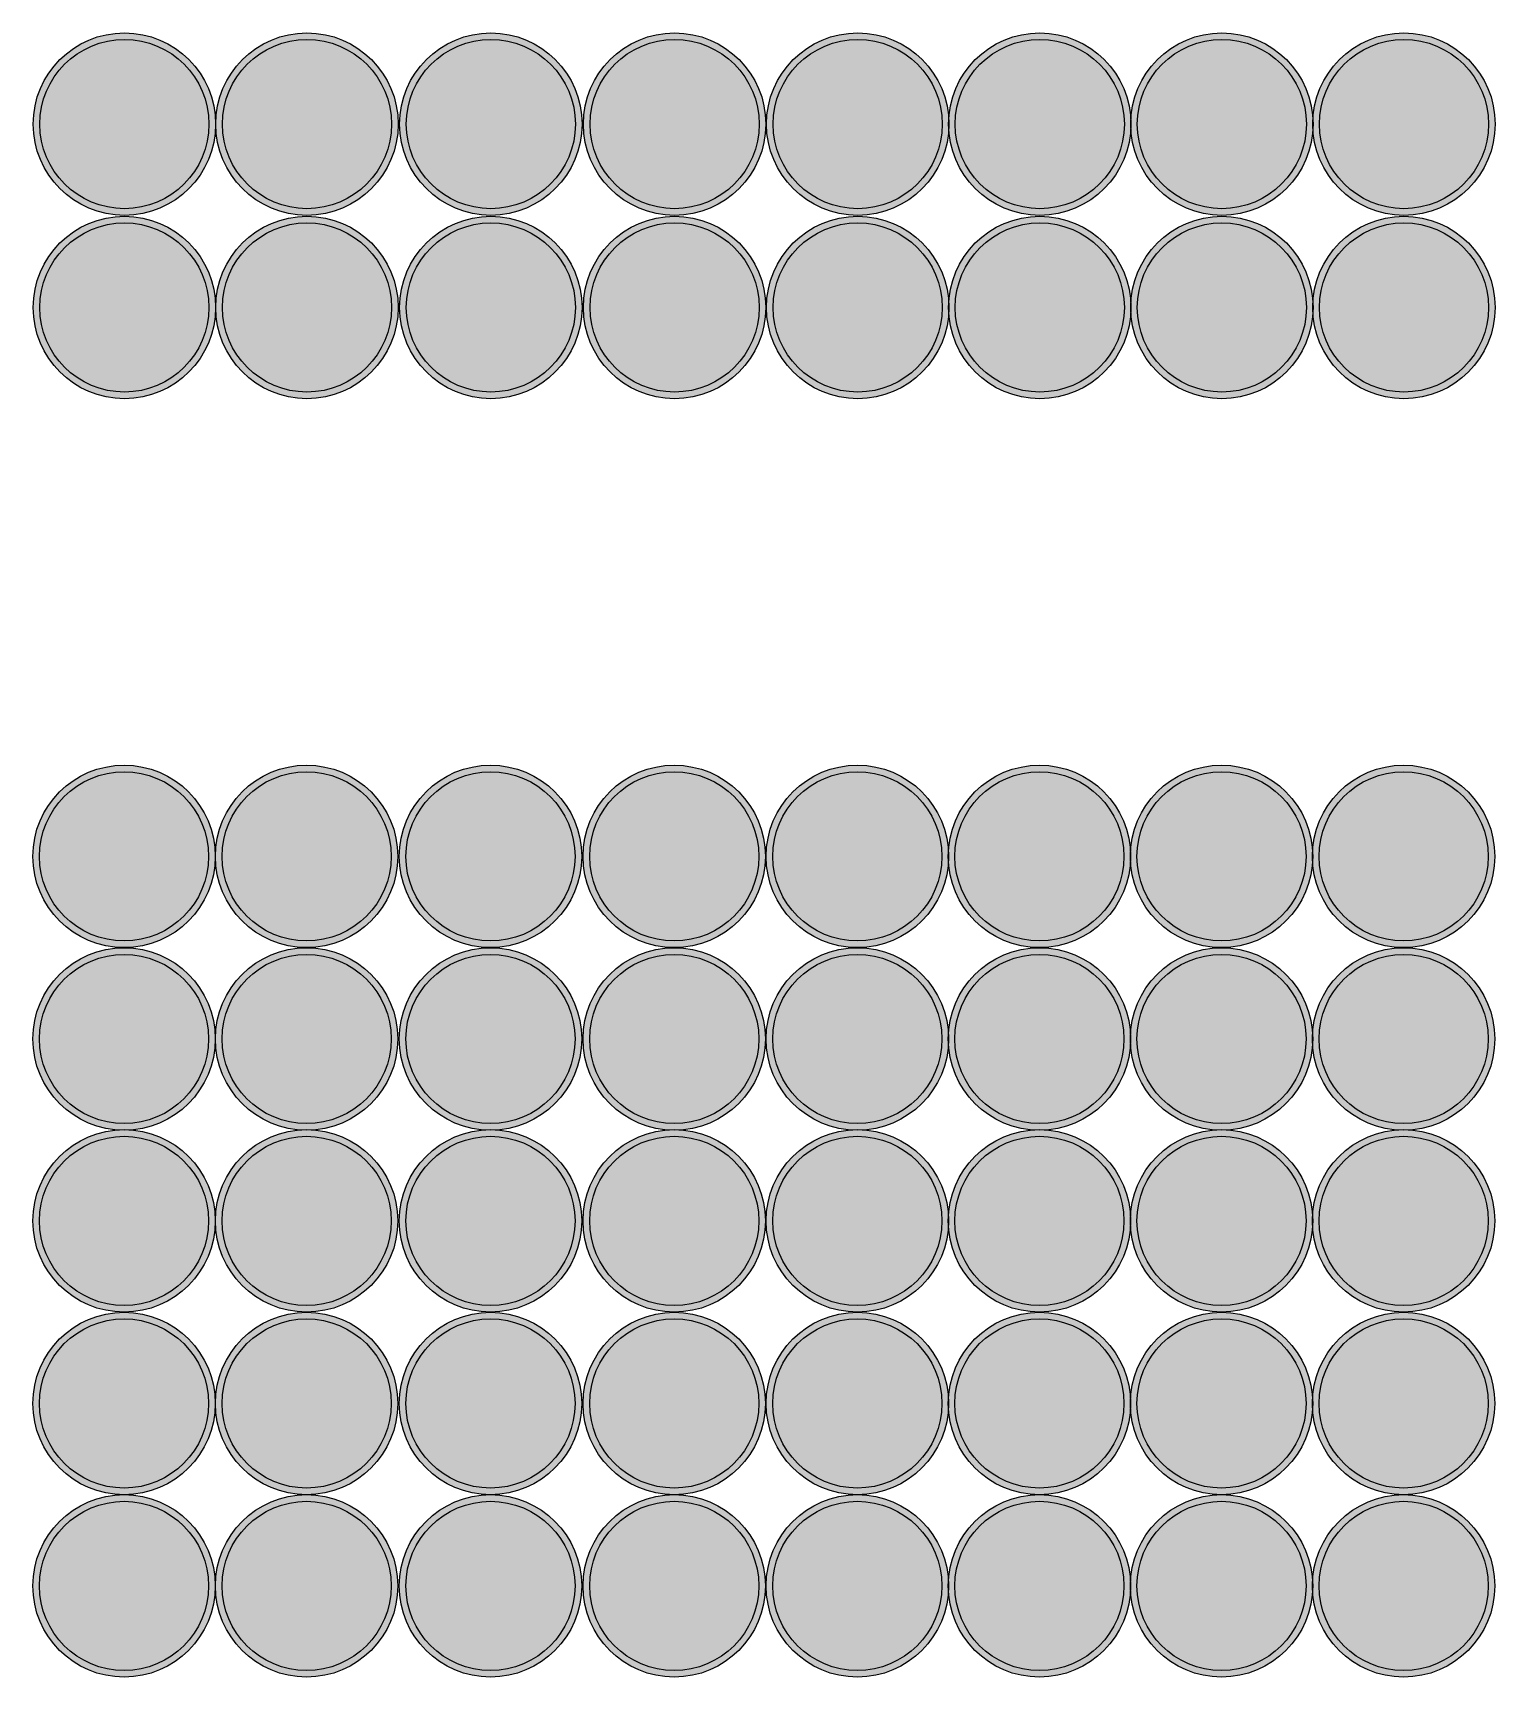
# Model space of a CAD drawing. Header units: inches. Extents: x 2620 to 4317, y 1826 to 2873.
# Drawn here: x 3358.92 to 3386.5, y 2409.18 to 2440.18 of the extents above; entities that cross this region are included whole.
import ezdxf

# ---------------------------------------------------------------- set-up
doc = ezdxf.new("R2010")
doc.units = ezdxf.units.IN
doc.header["$MEASUREMENT"] = 0

msp = doc.modelspace()

# ---------------------------------------------------------------- hatches: boundary and pattern name
h = msp.add_hatch(color=256)
h.dxf.hatch_style = 1
h.set_gradient(color1=(41, 49, 137), color2=(19, 103, 52), tint=1, name='INVCURVED')
h.paths.add_polyline_path([(3358.92527, 2438.46069, 1), (3362.36527, 2438.46069, 1)])
h.paths.add_polyline_path([(3362.24027, 2438.46069, -1), (3359.05027, 2438.46069, -1)], flags=16)
h = msp.add_hatch(color=256)
h.dxf.hatch_style = 1
h.set_gradient(color1=(242, 103, 34), color2=(248, 153, 30), tint=1)
h.paths.add_polyline_path([(3362.24027, 2438.46069, 1), (3359.05027, 2438.46069, 1)])
h = msp.add_hatch(color=256)
h.dxf.hatch_style = 1
h.set_gradient(color1=(41, 49, 137), color2=(19, 103, 52), tint=1, name='INVCURVED')
h.paths.add_polyline_path([(3362.369, 2438.46069, 1), (3365.809, 2438.46069, 1)])
h.paths.add_polyline_path([(3365.684, 2438.46069, -1), (3362.494, 2438.46069, -1)], flags=16)
h = msp.add_hatch(color=256)
h.dxf.hatch_style = 1
h.set_gradient(color1=(242, 103, 34), color2=(248, 153, 30), tint=1)
h.paths.add_polyline_path([(3365.684, 2438.46069, 1), (3362.494, 2438.46069, 1)])
h = msp.add_hatch(color=256)
h.dxf.hatch_style = 1
h.set_gradient(color1=(41, 49, 137), color2=(19, 103, 52), tint=1, name='INVCURVED')
h.paths.add_polyline_path([(3365.83755, 2438.46069, 1), (3369.27755, 2438.46069, 1)])
h.paths.add_polyline_path([(3369.15255, 2438.46069, -1), (3365.96255, 2438.46069, -1)], flags=16)
h = msp.add_hatch(color=256)
h.dxf.hatch_style = 1
h.set_gradient(color1=(242, 103, 34), color2=(248, 153, 30), tint=1)
h.paths.add_polyline_path([(3369.15255, 2438.46069, 1), (3365.96255, 2438.46069, 1)])
h = msp.add_hatch(color=256)
h.dxf.hatch_style = 1
h.set_gradient(color1=(41, 49, 137), color2=(19, 103, 52), tint=1, name='INVCURVED')
h.paths.add_polyline_path([(3369.30374, 2438.46069, 1), (3372.74374, 2438.46069, 1)])
h.paths.add_polyline_path([(3372.61874, 2438.46069, -1), (3369.42874, 2438.46069, -1)], flags=16)
h = msp.add_hatch(color=256)
h.dxf.hatch_style = 1
h.set_gradient(color1=(242, 103, 34), color2=(248, 153, 30), tint=1)
h.paths.add_polyline_path([(3372.61874, 2438.46069, 1), (3369.42874, 2438.46069, 1)])
h = msp.add_hatch(color=256)
h.dxf.hatch_style = 1
h.set_gradient(color1=(41, 49, 137), color2=(19, 103, 52), tint=1, name='INVCURVED')
h.paths.add_polyline_path([(3372.75767, 2438.46069, 1), (3376.19767, 2438.46069, 1)])
h.paths.add_polyline_path([(3376.07267, 2438.46069, -1), (3372.88267, 2438.46069, -1)], flags=16)
h = msp.add_hatch(color=256)
h.dxf.hatch_style = 1
h.set_gradient(color1=(242, 103, 34), color2=(248, 153, 30), tint=1)
h.paths.add_polyline_path([(3376.07267, 2438.46069, 1), (3372.88267, 2438.46069, 1)])
h = msp.add_hatch(color=256)
h.dxf.hatch_style = 1
h.set_gradient(color1=(41, 49, 137), color2=(19, 103, 52), tint=1, name='INVCURVED')
h.paths.add_polyline_path([(3376.19244, 2438.46069, 1), (3379.63244, 2438.46069, 1)])
h.paths.add_polyline_path([(3379.50744, 2438.46069, -1), (3376.31744, 2438.46069, -1)], flags=16)
h = msp.add_hatch(color=256)
h.dxf.hatch_style = 1
h.set_gradient(color1=(242, 103, 34), color2=(248, 153, 30), tint=1)
h.paths.add_polyline_path([(3379.50744, 2438.46069, 1), (3376.31744, 2438.46069, 1)])
h = msp.add_hatch(color=256)
h.dxf.hatch_style = 1
h.set_gradient(color1=(41, 49, 137), color2=(19, 103, 52), tint=1, name='INVCURVED')
h.paths.add_polyline_path([(3379.62721, 2438.46069, 1), (3383.06721, 2438.46069, 1)])
h.paths.add_polyline_path([(3382.94221, 2438.46069, -1), (3379.75221, 2438.46069, -1)], flags=16)
h = msp.add_hatch(color=256)
h.dxf.hatch_style = 1
h.set_gradient(color1=(242, 103, 34), color2=(248, 153, 30), tint=1)
h.paths.add_polyline_path([(3382.94221, 2438.46069, 1), (3379.75221, 2438.46069, 1)])
h = msp.add_hatch(color=256)
h.dxf.hatch_style = 1
h.set_gradient(color1=(41, 49, 137), color2=(19, 103, 52), tint=1, name='INVCURVED')
h.paths.add_polyline_path([(3383.06179, 2438.46069, 1), (3386.50179, 2438.46069, 1)])
h.paths.add_polyline_path([(3386.37679, 2438.46069, -1), (3383.18679, 2438.46069, -1)], flags=16)
h = msp.add_hatch(color=256)
h.dxf.hatch_style = 1
h.set_gradient(color1=(242, 103, 34), color2=(248, 153, 30), tint=1)
h.paths.add_polyline_path([(3386.37679, 2438.46069, 1), (3383.18679, 2438.46069, 1)])
h = msp.add_hatch(color=256)
h.dxf.hatch_style = 1
h.set_gradient(color1=(41, 49, 137), color2=(19, 103, 52), tint=1, name='INVCURVED')
h.paths.add_polyline_path([(3358.92527, 2435.00333, 1), (3362.36527, 2435.00333, 1)])
h.paths.add_polyline_path([(3362.24027, 2435.00333, -1), (3359.05027, 2435.00333, -1)], flags=16)
h = msp.add_hatch(color=256)
h.dxf.hatch_style = 1
h.set_gradient(color1=(242, 103, 34), color2=(248, 153, 30), tint=1)
h.paths.add_polyline_path([(3362.24027, 2435.00333, 1), (3359.05027, 2435.00333, 1)])
h = msp.add_hatch(color=256)
h.dxf.hatch_style = 1
h.set_gradient(color1=(41, 49, 137), color2=(19, 103, 52), tint=1, name='INVCURVED')
h.paths.add_polyline_path([(3362.369, 2435.00333, 1), (3365.809, 2435.00333, 1)])
h.paths.add_polyline_path([(3365.684, 2435.00333, -1), (3362.494, 2435.00333, -1)], flags=16)
h = msp.add_hatch(color=256)
h.dxf.hatch_style = 1
h.set_gradient(color1=(242, 103, 34), color2=(248, 153, 30), tint=1)
h.paths.add_polyline_path([(3365.684, 2435.00333, 1), (3362.494, 2435.00333, 1)])
h = msp.add_hatch(color=256)
h.dxf.hatch_style = 1
h.set_gradient(color1=(41, 49, 137), color2=(19, 103, 52), tint=1, name='INVCURVED')
h.paths.add_polyline_path([(3365.83755, 2435.00333, 1), (3369.27755, 2435.00333, 1)])
h.paths.add_polyline_path([(3369.15255, 2435.00333, -1), (3365.96255, 2435.00333, -1)], flags=16)
h = msp.add_hatch(color=256)
h.dxf.hatch_style = 1
h.set_gradient(color1=(242, 103, 34), color2=(248, 153, 30), tint=1)
h.paths.add_polyline_path([(3369.15255, 2435.00333, 1), (3365.96255, 2435.00333, 1)])
h = msp.add_hatch(color=256)
h.dxf.hatch_style = 1
h.set_gradient(color1=(41, 49, 137), color2=(19, 103, 52), tint=1, name='INVCURVED')
h.paths.add_polyline_path([(3369.30374, 2435.00333, 1), (3372.74374, 2435.00333, 1)])
h.paths.add_polyline_path([(3372.61874, 2435.00333, -1), (3369.42874, 2435.00333, -1)], flags=16)
h = msp.add_hatch(color=256)
h.dxf.hatch_style = 1
h.set_gradient(color1=(242, 103, 34), color2=(248, 153, 30), tint=1)
h.paths.add_polyline_path([(3372.61874, 2435.00333, 1), (3369.42874, 2435.00333, 1)])
h = msp.add_hatch(color=256)
h.dxf.hatch_style = 1
h.set_gradient(color1=(41, 49, 137), color2=(19, 103, 52), tint=1, name='INVCURVED')
h.paths.add_polyline_path([(3372.75767, 2435.00333, 1), (3376.19767, 2435.00333, 1)])
h.paths.add_polyline_path([(3376.07267, 2435.00333, -1), (3372.88267, 2435.00333, -1)], flags=16)
h = msp.add_hatch(color=256)
h.dxf.hatch_style = 1
h.set_gradient(color1=(242, 103, 34), color2=(248, 153, 30), tint=1)
h.paths.add_polyline_path([(3376.07267, 2435.00333, 1), (3372.88267, 2435.00333, 1)])
h = msp.add_hatch(color=256)
h.dxf.hatch_style = 1
h.set_gradient(color1=(41, 49, 137), color2=(19, 103, 52), tint=1, name='INVCURVED')
h.paths.add_polyline_path([(3376.19244, 2435.00333, 1), (3379.63244, 2435.00333, 1)])
h.paths.add_polyline_path([(3379.50744, 2435.00333, -1), (3376.31744, 2435.00333, -1)], flags=16)
h = msp.add_hatch(color=256)
h.dxf.hatch_style = 1
h.set_gradient(color1=(242, 103, 34), color2=(248, 153, 30), tint=1)
h.paths.add_polyline_path([(3379.50744, 2435.00333, 1), (3376.31744, 2435.00333, 1)])
h = msp.add_hatch(color=256)
h.dxf.hatch_style = 1
h.set_gradient(color1=(41, 49, 137), color2=(19, 103, 52), tint=1, name='INVCURVED')
h.paths.add_polyline_path([(3379.62721, 2435.00333, 1), (3383.06721, 2435.00333, 1)])
h.paths.add_polyline_path([(3382.94221, 2435.00333, -1), (3379.75221, 2435.00333, -1)], flags=16)
h = msp.add_hatch(color=256)
h.dxf.hatch_style = 1
h.set_gradient(color1=(242, 103, 34), color2=(248, 153, 30), tint=1)
h.paths.add_polyline_path([(3382.94221, 2435.00333, 1), (3379.75221, 2435.00333, 1)])
h = msp.add_hatch(color=256)
h.dxf.hatch_style = 1
h.set_gradient(color1=(41, 49, 137), color2=(19, 103, 52), tint=1, name='INVCURVED')
h.paths.add_polyline_path([(3383.06179, 2435.00333, 1), (3386.50179, 2435.00333, 1)])
h.paths.add_polyline_path([(3386.37679, 2435.00333, -1), (3383.18679, 2435.00333, -1)], flags=16)
h = msp.add_hatch(color=256)
h.dxf.hatch_style = 1
h.set_gradient(color1=(242, 103, 34), color2=(248, 153, 30), tint=1)
h.paths.add_polyline_path([(3386.37679, 2435.00333, 1), (3383.18679, 2435.00333, 1)])
h = msp.add_hatch(color=256)
h.dxf.hatch_style = 1
h.set_gradient(color1=(41, 49, 137), color2=(19, 103, 52), tint=1, name='INVCURVED')
h.paths.add_polyline_path([(3358.91862, 2424.65462, 1), (3362.35862, 2424.65462, 1)])
h.paths.add_polyline_path([(3362.23362, 2424.65462, -1), (3359.04362, 2424.65462, -1)], flags=16)
h = msp.add_hatch(color=256)
h.dxf.hatch_style = 1
h.set_gradient(color1=(41, 49, 137), color2=(19, 103, 52), tint=1, name='INVCURVED')
h.paths.add_polyline_path([(3362.36235, 2424.65462, 1), (3365.80235, 2424.65462, 1)])
h.paths.add_polyline_path([(3365.67735, 2424.65462, -1), (3362.48735, 2424.65462, -1)], flags=16)
h = msp.add_hatch(color=256)
h.dxf.hatch_style = 1
h.set_gradient(color1=(41, 49, 137), color2=(19, 103, 52), tint=1, name='INVCURVED')
h.paths.add_polyline_path([(3365.8309, 2424.65462, 1), (3369.2709, 2424.65462, 1)])
h.paths.add_polyline_path([(3369.1459, 2424.65462, -1), (3365.9559, 2424.65462, -1)], flags=16)
h = msp.add_hatch(color=256)
h.dxf.hatch_style = 1
h.set_gradient(color1=(41, 49, 137), color2=(19, 103, 52), tint=1, name='INVCURVED')
h.paths.add_polyline_path([(3369.29709, 2424.65462, 1), (3372.73709, 2424.65462, 1)])
h.paths.add_polyline_path([(3372.61209, 2424.65462, -1), (3369.42209, 2424.65462, -1)], flags=16)
h = msp.add_hatch(color=256)
h.dxf.hatch_style = 1
h.set_gradient(color1=(41, 49, 137), color2=(19, 103, 52), tint=1, name='INVCURVED')
h.paths.add_polyline_path([(3372.75103, 2424.65462, 1), (3376.19103, 2424.65462, 1)])
h.paths.add_polyline_path([(3376.06603, 2424.65462, -1), (3372.87603, 2424.65462, -1)], flags=16)
h = msp.add_hatch(color=256)
h.dxf.hatch_style = 1
h.set_gradient(color1=(41, 49, 137), color2=(19, 103, 52), tint=1, name='INVCURVED')
h.paths.add_polyline_path([(3376.1858, 2424.65462, 1), (3379.6258, 2424.65462, 1)])
h.paths.add_polyline_path([(3379.5008, 2424.65462, -1), (3376.3108, 2424.65462, -1)], flags=16)
h = msp.add_hatch(color=256)
h.dxf.hatch_style = 1
h.set_gradient(color1=(41, 49, 137), color2=(19, 103, 52), tint=1, name='INVCURVED')
h.paths.add_polyline_path([(3379.62057, 2424.65462, 1), (3383.06057, 2424.65462, 1)])
h.paths.add_polyline_path([(3382.93557, 2424.65462, -1), (3379.74557, 2424.65462, -1)], flags=16)
h = msp.add_hatch(color=256)
h.dxf.hatch_style = 1
h.set_gradient(color1=(41, 49, 137), color2=(19, 103, 52), tint=1, name='INVCURVED')
h.paths.add_polyline_path([(3383.05515, 2424.65462, 1), (3386.49515, 2424.65462, 1)])
h.paths.add_polyline_path([(3386.37015, 2424.65462, -1), (3383.18015, 2424.65462, -1)], flags=16)
h = msp.add_hatch(color=256)
h.dxf.hatch_style = 1
h.set_gradient(color1=(242, 103, 34), color2=(248, 153, 30), tint=1)
h.paths.add_polyline_path([(3362.23362, 2424.65462, 1), (3359.04362, 2424.65462, 1)])
h = msp.add_hatch(color=256)
h.dxf.hatch_style = 1
h.set_gradient(color1=(242, 103, 34), color2=(248, 153, 30), tint=1)
h.paths.add_polyline_path([(3365.67735, 2424.65462, 1), (3362.48735, 2424.65462, 1)])
h = msp.add_hatch(color=256)
h.dxf.hatch_style = 1
h.set_gradient(color1=(242, 103, 34), color2=(248, 153, 30), tint=1)
h.paths.add_polyline_path([(3369.1459, 2424.65462, 1), (3365.9559, 2424.65462, 1)])
h = msp.add_hatch(color=256)
h.dxf.hatch_style = 1
h.set_gradient(color1=(242, 103, 34), color2=(248, 153, 30), tint=1)
h.paths.add_polyline_path([(3372.61209, 2424.65462, 1), (3369.42209, 2424.65462, 1)])
h = msp.add_hatch(color=256)
h.dxf.hatch_style = 1
h.set_gradient(color1=(242, 103, 34), color2=(248, 153, 30), tint=1)
h.paths.add_polyline_path([(3376.06603, 2424.65462, 1), (3372.87603, 2424.65462, 1)])
h = msp.add_hatch(color=256)
h.dxf.hatch_style = 1
h.set_gradient(color1=(242, 103, 34), color2=(248, 153, 30), tint=1)
h.paths.add_polyline_path([(3379.5008, 2424.65462, 1), (3376.3108, 2424.65462, 1)])
h = msp.add_hatch(color=256)
h.dxf.hatch_style = 1
h.set_gradient(color1=(242, 103, 34), color2=(248, 153, 30), tint=1)
h.paths.add_polyline_path([(3382.93557, 2424.65462, 1), (3379.74557, 2424.65462, 1)])
h = msp.add_hatch(color=256)
h.dxf.hatch_style = 1
h.set_gradient(color1=(242, 103, 34), color2=(248, 153, 30), tint=1)
h.paths.add_polyline_path([(3386.37015, 2424.65462, 1), (3383.18015, 2424.65462, 1)])
h = msp.add_hatch(color=256)
h.dxf.hatch_style = 1
h.set_gradient(color1=(41, 49, 137), color2=(19, 103, 52), tint=1, name='INVCURVED')
h.paths.add_polyline_path([(3358.91862, 2421.21207, 1), (3362.35862, 2421.21207, 1)])
h.paths.add_polyline_path([(3362.23362, 2421.21207, -1), (3359.04362, 2421.21207, -1)], flags=16)
h = msp.add_hatch(color=256)
h.dxf.hatch_style = 1
h.set_gradient(color1=(242, 103, 34), color2=(248, 153, 30), tint=1)
h.paths.add_polyline_path([(3362.23362, 2421.21207, 1), (3359.04362, 2421.21207, 1)])
h = msp.add_hatch(color=256)
h.dxf.hatch_style = 1
h.set_gradient(color1=(41, 49, 137), color2=(19, 103, 52), tint=1, name='INVCURVED')
h.paths.add_polyline_path([(3362.36235, 2421.21207, 1), (3365.80235, 2421.21207, 1)])
h.paths.add_polyline_path([(3365.67735, 2421.21207, -1), (3362.48735, 2421.21207, -1)], flags=16)
h = msp.add_hatch(color=256)
h.dxf.hatch_style = 1
h.set_gradient(color1=(242, 103, 34), color2=(248, 153, 30), tint=1)
h.paths.add_polyline_path([(3365.67735, 2421.21207, 1), (3362.48735, 2421.21207, 1)])
h = msp.add_hatch(color=256)
h.dxf.hatch_style = 1
h.set_gradient(color1=(41, 49, 137), color2=(19, 103, 52), tint=1, name='INVCURVED')
h.paths.add_polyline_path([(3365.8309, 2421.21207, 1), (3369.2709, 2421.21207, 1)])
h.paths.add_polyline_path([(3369.1459, 2421.21207, -1), (3365.9559, 2421.21207, -1)], flags=16)
h = msp.add_hatch(color=256)
h.dxf.hatch_style = 1
h.set_gradient(color1=(242, 103, 34), color2=(248, 153, 30), tint=1)
h.paths.add_polyline_path([(3369.1459, 2421.21207, 1), (3365.9559, 2421.21207, 1)])
h = msp.add_hatch(color=256)
h.dxf.hatch_style = 1
h.set_gradient(color1=(41, 49, 137), color2=(19, 103, 52), tint=1, name='INVCURVED')
h.paths.add_polyline_path([(3369.29709, 2421.21207, 1), (3372.73709, 2421.21207, 1)])
h.paths.add_polyline_path([(3372.61209, 2421.21207, -1), (3369.42209, 2421.21207, -1)], flags=16)
h = msp.add_hatch(color=256)
h.dxf.hatch_style = 1
h.set_gradient(color1=(242, 103, 34), color2=(248, 153, 30), tint=1)
h.paths.add_polyline_path([(3372.61209, 2421.21207, 1), (3369.42209, 2421.21207, 1)])
h = msp.add_hatch(color=256)
h.dxf.hatch_style = 1
h.set_gradient(color1=(41, 49, 137), color2=(19, 103, 52), tint=1, name='INVCURVED')
h.paths.add_polyline_path([(3372.75103, 2421.21207, 1), (3376.19103, 2421.21207, 1)])
h.paths.add_polyline_path([(3376.06603, 2421.21207, -1), (3372.87603, 2421.21207, -1)], flags=16)
h = msp.add_hatch(color=256)
h.dxf.hatch_style = 1
h.set_gradient(color1=(242, 103, 34), color2=(248, 153, 30), tint=1)
h.paths.add_polyline_path([(3376.06603, 2421.21207, 1), (3372.87603, 2421.21207, 1)])
h = msp.add_hatch(color=256)
h.dxf.hatch_style = 1
h.set_gradient(color1=(41, 49, 137), color2=(19, 103, 52), tint=1, name='INVCURVED')
h.paths.add_polyline_path([(3376.1858, 2421.21207, 1), (3379.6258, 2421.21207, 1)])
h.paths.add_polyline_path([(3379.5008, 2421.21207, -1), (3376.3108, 2421.21207, -1)], flags=16)
h = msp.add_hatch(color=256)
h.dxf.hatch_style = 1
h.set_gradient(color1=(242, 103, 34), color2=(248, 153, 30), tint=1)
h.paths.add_polyline_path([(3379.5008, 2421.21207, 1), (3376.3108, 2421.21207, 1)])
h = msp.add_hatch(color=256)
h.dxf.hatch_style = 1
h.set_gradient(color1=(41, 49, 137), color2=(19, 103, 52), tint=1, name='INVCURVED')
h.paths.add_polyline_path([(3379.62057, 2421.21207, 1), (3383.06057, 2421.21207, 1)])
h.paths.add_polyline_path([(3382.93557, 2421.21207, -1), (3379.74557, 2421.21207, -1)], flags=16)
h = msp.add_hatch(color=256)
h.dxf.hatch_style = 1
h.set_gradient(color1=(242, 103, 34), color2=(248, 153, 30), tint=1)
h.paths.add_polyline_path([(3382.93557, 2421.21207, 1), (3379.74557, 2421.21207, 1)])
h = msp.add_hatch(color=256)
h.dxf.hatch_style = 1
h.set_gradient(color1=(41, 49, 137), color2=(19, 103, 52), tint=1, name='INVCURVED')
h.paths.add_polyline_path([(3383.05515, 2421.21207, 1), (3386.49515, 2421.21207, 1)])
h.paths.add_polyline_path([(3386.37015, 2421.21207, -1), (3383.18015, 2421.21207, -1)], flags=16)
h = msp.add_hatch(color=256)
h.dxf.hatch_style = 1
h.set_gradient(color1=(242, 103, 34), color2=(248, 153, 30), tint=1)
h.paths.add_polyline_path([(3386.37015, 2421.21207, 1), (3383.18015, 2421.21207, 1)])
h = msp.add_hatch(color=256)
h.dxf.hatch_style = 1
h.set_gradient(color1=(41, 49, 137), color2=(19, 103, 52), tint=1, name='INVCURVED')
h.paths.add_polyline_path([(3358.91862, 2417.7823, 1), (3362.35862, 2417.7823, 1)])
h.paths.add_polyline_path([(3362.23362, 2417.7823, -1), (3359.04362, 2417.7823, -1)], flags=16)
h = msp.add_hatch(color=256)
h.dxf.hatch_style = 1
h.set_gradient(color1=(242, 103, 34), color2=(248, 153, 30), tint=1)
h.paths.add_polyline_path([(3362.23362, 2417.7823, 1), (3359.04362, 2417.7823, 1)])
h = msp.add_hatch(color=256)
h.dxf.hatch_style = 1
h.set_gradient(color1=(41, 49, 137), color2=(19, 103, 52), tint=1, name='INVCURVED')
h.paths.add_polyline_path([(3362.36235, 2417.7823, 1), (3365.80235, 2417.7823, 1)])
h.paths.add_polyline_path([(3365.67735, 2417.7823, -1), (3362.48735, 2417.7823, -1)], flags=16)
h = msp.add_hatch(color=256)
h.dxf.hatch_style = 1
h.set_gradient(color1=(242, 103, 34), color2=(248, 153, 30), tint=1)
h.paths.add_polyline_path([(3365.67735, 2417.7823, 1), (3362.48735, 2417.7823, 1)])
h = msp.add_hatch(color=256)
h.dxf.hatch_style = 1
h.set_gradient(color1=(41, 49, 137), color2=(19, 103, 52), tint=1, name='INVCURVED')
h.paths.add_polyline_path([(3365.8309, 2417.7823, 1), (3369.2709, 2417.7823, 1)])
h.paths.add_polyline_path([(3369.1459, 2417.7823, -1), (3365.9559, 2417.7823, -1)], flags=16)
h = msp.add_hatch(color=256)
h.dxf.hatch_style = 1
h.set_gradient(color1=(242, 103, 34), color2=(248, 153, 30), tint=1)
h.paths.add_polyline_path([(3369.1459, 2417.7823, 1), (3365.9559, 2417.7823, 1)])
h = msp.add_hatch(color=256)
h.dxf.hatch_style = 1
h.set_gradient(color1=(41, 49, 137), color2=(19, 103, 52), tint=1, name='INVCURVED')
h.paths.add_polyline_path([(3369.29709, 2417.7823, 1), (3372.73709, 2417.7823, 1)])
h.paths.add_polyline_path([(3372.61209, 2417.7823, -1), (3369.42209, 2417.7823, -1)], flags=16)
h = msp.add_hatch(color=256)
h.dxf.hatch_style = 1
h.set_gradient(color1=(242, 103, 34), color2=(248, 153, 30), tint=1)
h.paths.add_polyline_path([(3372.61209, 2417.7823, 1), (3369.42209, 2417.7823, 1)])
h = msp.add_hatch(color=256)
h.dxf.hatch_style = 1
h.set_gradient(color1=(41, 49, 137), color2=(19, 103, 52), tint=1, name='INVCURVED')
h.paths.add_polyline_path([(3372.75103, 2417.7823, 1), (3376.19103, 2417.7823, 1)])
h.paths.add_polyline_path([(3376.06603, 2417.7823, -1), (3372.87603, 2417.7823, -1)], flags=16)
h = msp.add_hatch(color=256)
h.dxf.hatch_style = 1
h.set_gradient(color1=(242, 103, 34), color2=(248, 153, 30), tint=1)
h.paths.add_polyline_path([(3376.06603, 2417.7823, 1), (3372.87603, 2417.7823, 1)])
h = msp.add_hatch(color=256)
h.dxf.hatch_style = 1
h.set_gradient(color1=(41, 49, 137), color2=(19, 103, 52), tint=1, name='INVCURVED')
h.paths.add_polyline_path([(3376.1858, 2417.7823, 1), (3379.6258, 2417.7823, 1)])
h.paths.add_polyline_path([(3379.5008, 2417.7823, -1), (3376.3108, 2417.7823, -1)], flags=16)
h = msp.add_hatch(color=256)
h.dxf.hatch_style = 1
h.set_gradient(color1=(242, 103, 34), color2=(248, 153, 30), tint=1)
h.paths.add_polyline_path([(3379.5008, 2417.7823, 1), (3376.3108, 2417.7823, 1)])
h = msp.add_hatch(color=256)
h.dxf.hatch_style = 1
h.set_gradient(color1=(41, 49, 137), color2=(19, 103, 52), tint=1, name='INVCURVED')
h.paths.add_polyline_path([(3379.62057, 2417.7823, 1), (3383.06057, 2417.7823, 1)])
h.paths.add_polyline_path([(3382.93557, 2417.7823, -1), (3379.74557, 2417.7823, -1)], flags=16)
h = msp.add_hatch(color=256)
h.dxf.hatch_style = 1
h.set_gradient(color1=(242, 103, 34), color2=(248, 153, 30), tint=1)
h.paths.add_polyline_path([(3382.93557, 2417.7823, 1), (3379.74557, 2417.7823, 1)])
h = msp.add_hatch(color=256)
h.dxf.hatch_style = 1
h.set_gradient(color1=(41, 49, 137), color2=(19, 103, 52), tint=1, name='INVCURVED')
h.paths.add_polyline_path([(3383.05515, 2417.7823, 1), (3386.49515, 2417.7823, 1)])
h.paths.add_polyline_path([(3386.37015, 2417.7823, -1), (3383.18015, 2417.7823, -1)], flags=16)
h = msp.add_hatch(color=256)
h.dxf.hatch_style = 1
h.set_gradient(color1=(242, 103, 34), color2=(248, 153, 30), tint=1)
h.paths.add_polyline_path([(3386.37015, 2417.7823, 1), (3383.18015, 2417.7823, 1)])
h = msp.add_hatch(color=256)
h.dxf.hatch_style = 1
h.set_gradient(color1=(41, 49, 137), color2=(19, 103, 52), tint=1, name='INVCURVED')
h.paths.add_polyline_path([(3358.91862, 2414.33975, 1), (3362.35862, 2414.33975, 1)])
h.paths.add_polyline_path([(3362.23362, 2414.33975, -1), (3359.04362, 2414.33975, -1)], flags=16)
h = msp.add_hatch(color=256)
h.dxf.hatch_style = 1
h.set_gradient(color1=(242, 103, 34), color2=(248, 153, 30), tint=1)
h.paths.add_polyline_path([(3362.23362, 2414.33975, 1), (3359.04362, 2414.33975, 1)])
h = msp.add_hatch(color=256)
h.dxf.hatch_style = 1
h.set_gradient(color1=(41, 49, 137), color2=(19, 103, 52), tint=1, name='INVCURVED')
h.paths.add_polyline_path([(3362.36235, 2414.33975, 1), (3365.80235, 2414.33975, 1)])
h.paths.add_polyline_path([(3365.67735, 2414.33975, -1), (3362.48735, 2414.33975, -1)], flags=16)
h = msp.add_hatch(color=256)
h.dxf.hatch_style = 1
h.set_gradient(color1=(242, 103, 34), color2=(248, 153, 30), tint=1)
h.paths.add_polyline_path([(3365.67735, 2414.33975, 1), (3362.48735, 2414.33975, 1)])
h = msp.add_hatch(color=256)
h.dxf.hatch_style = 1
h.set_gradient(color1=(41, 49, 137), color2=(19, 103, 52), tint=1, name='INVCURVED')
h.paths.add_polyline_path([(3365.8309, 2414.33975, 1), (3369.2709, 2414.33975, 1)])
h.paths.add_polyline_path([(3369.1459, 2414.33975, -1), (3365.9559, 2414.33975, -1)], flags=16)
h = msp.add_hatch(color=256)
h.dxf.hatch_style = 1
h.set_gradient(color1=(242, 103, 34), color2=(248, 153, 30), tint=1)
h.paths.add_polyline_path([(3369.1459, 2414.33975, 1), (3365.9559, 2414.33975, 1)])
h = msp.add_hatch(color=256)
h.dxf.hatch_style = 1
h.set_gradient(color1=(41, 49, 137), color2=(19, 103, 52), tint=1, name='INVCURVED')
h.paths.add_polyline_path([(3369.29709, 2414.33975, 1), (3372.73709, 2414.33975, 1)])
h.paths.add_polyline_path([(3372.61209, 2414.33975, -1), (3369.42209, 2414.33975, -1)], flags=16)
h = msp.add_hatch(color=256)
h.dxf.hatch_style = 1
h.set_gradient(color1=(242, 103, 34), color2=(248, 153, 30), tint=1)
h.paths.add_polyline_path([(3372.61209, 2414.33975, 1), (3369.42209, 2414.33975, 1)])
h = msp.add_hatch(color=256)
h.dxf.hatch_style = 1
h.set_gradient(color1=(41, 49, 137), color2=(19, 103, 52), tint=1, name='INVCURVED')
h.paths.add_polyline_path([(3372.75103, 2414.33975, 1), (3376.19103, 2414.33975, 1)])
h.paths.add_polyline_path([(3376.06603, 2414.33975, -1), (3372.87603, 2414.33975, -1)], flags=16)
h = msp.add_hatch(color=256)
h.dxf.hatch_style = 1
h.set_gradient(color1=(242, 103, 34), color2=(248, 153, 30), tint=1)
h.paths.add_polyline_path([(3376.06603, 2414.33975, 1), (3372.87603, 2414.33975, 1)])
h = msp.add_hatch(color=256)
h.dxf.hatch_style = 1
h.set_gradient(color1=(41, 49, 137), color2=(19, 103, 52), tint=1, name='INVCURVED')
h.paths.add_polyline_path([(3376.1858, 2414.33975, 1), (3379.6258, 2414.33975, 1)])
h.paths.add_polyline_path([(3379.5008, 2414.33975, -1), (3376.3108, 2414.33975, -1)], flags=16)
h = msp.add_hatch(color=256)
h.dxf.hatch_style = 1
h.set_gradient(color1=(242, 103, 34), color2=(248, 153, 30), tint=1)
h.paths.add_polyline_path([(3379.5008, 2414.33975, 1), (3376.3108, 2414.33975, 1)])
h = msp.add_hatch(color=256)
h.dxf.hatch_style = 1
h.set_gradient(color1=(41, 49, 137), color2=(19, 103, 52), tint=1, name='INVCURVED')
h.paths.add_polyline_path([(3379.62057, 2414.33975, 1), (3383.06057, 2414.33975, 1)])
h.paths.add_polyline_path([(3382.93557, 2414.33975, -1), (3379.74557, 2414.33975, -1)], flags=16)
h = msp.add_hatch(color=256)
h.dxf.hatch_style = 1
h.set_gradient(color1=(242, 103, 34), color2=(248, 153, 30), tint=1)
h.paths.add_polyline_path([(3382.93557, 2414.33975, 1), (3379.74557, 2414.33975, 1)])
h = msp.add_hatch(color=256)
h.dxf.hatch_style = 1
h.set_gradient(color1=(41, 49, 137), color2=(19, 103, 52), tint=1, name='INVCURVED')
h.paths.add_polyline_path([(3383.05515, 2414.33975, 1), (3386.49515, 2414.33975, 1)])
h.paths.add_polyline_path([(3386.37015, 2414.33975, -1), (3383.18015, 2414.33975, -1)], flags=16)
h = msp.add_hatch(color=256)
h.dxf.hatch_style = 1
h.set_gradient(color1=(242, 103, 34), color2=(248, 153, 30), tint=1)
h.paths.add_polyline_path([(3386.37015, 2414.33975, 1), (3383.18015, 2414.33975, 1)])
h = msp.add_hatch(color=256)
h.dxf.hatch_style = 1
h.set_gradient(color1=(41, 49, 137), color2=(19, 103, 52), tint=1, name='INVCURVED')
h.paths.add_polyline_path([(3358.91862, 2410.90081, 1), (3362.35862, 2410.90081, 1)])
h.paths.add_polyline_path([(3362.23362, 2410.90081, -1), (3359.04362, 2410.90081, -1)], flags=16)
h = msp.add_hatch(color=256)
h.dxf.hatch_style = 1
h.set_gradient(color1=(242, 103, 34), color2=(248, 153, 30), tint=1)
h.paths.add_polyline_path([(3362.23362, 2410.90081, 1), (3359.04362, 2410.90081, 1)])
h = msp.add_hatch(color=256)
h.dxf.hatch_style = 1
h.set_gradient(color1=(41, 49, 137), color2=(19, 103, 52), tint=1, name='INVCURVED')
h.paths.add_polyline_path([(3362.36235, 2410.90081, 1), (3365.80235, 2410.90081, 1)])
h.paths.add_polyline_path([(3365.67735, 2410.90081, -1), (3362.48735, 2410.90081, -1)], flags=16)
h = msp.add_hatch(color=256)
h.dxf.hatch_style = 1
h.set_gradient(color1=(242, 103, 34), color2=(248, 153, 30), tint=1)
h.paths.add_polyline_path([(3365.67735, 2410.90081, 1), (3362.48735, 2410.90081, 1)])
h = msp.add_hatch(color=256)
h.dxf.hatch_style = 1
h.set_gradient(color1=(41, 49, 137), color2=(19, 103, 52), tint=1, name='INVCURVED')
h.paths.add_polyline_path([(3365.8309, 2410.90081, 1), (3369.2709, 2410.90081, 1)])
h.paths.add_polyline_path([(3369.1459, 2410.90081, -1), (3365.9559, 2410.90081, -1)], flags=16)
h = msp.add_hatch(color=256)
h.dxf.hatch_style = 1
h.set_gradient(color1=(242, 103, 34), color2=(248, 153, 30), tint=1)
h.paths.add_polyline_path([(3369.1459, 2410.90081, 1), (3365.9559, 2410.90081, 1)])
h = msp.add_hatch(color=256)
h.dxf.hatch_style = 1
h.set_gradient(color1=(41, 49, 137), color2=(19, 103, 52), tint=1, name='INVCURVED')
h.paths.add_polyline_path([(3369.29709, 2410.90081, 1), (3372.73709, 2410.90081, 1)])
h.paths.add_polyline_path([(3372.61209, 2410.90081, -1), (3369.42209, 2410.90081, -1)], flags=16)
h = msp.add_hatch(color=256)
h.dxf.hatch_style = 1
h.set_gradient(color1=(242, 103, 34), color2=(248, 153, 30), tint=1)
h.paths.add_polyline_path([(3372.61209, 2410.90081, 1), (3369.42209, 2410.90081, 1)])
h = msp.add_hatch(color=256)
h.dxf.hatch_style = 1
h.set_gradient(color1=(41, 49, 137), color2=(19, 103, 52), tint=1, name='INVCURVED')
h.paths.add_polyline_path([(3372.75103, 2410.90081, 1), (3376.19103, 2410.90081, 1)])
h.paths.add_polyline_path([(3376.06603, 2410.90081, -1), (3372.87603, 2410.90081, -1)], flags=16)
h = msp.add_hatch(color=256)
h.dxf.hatch_style = 1
h.set_gradient(color1=(242, 103, 34), color2=(248, 153, 30), tint=1)
h.paths.add_polyline_path([(3376.06603, 2410.90081, 1), (3372.87603, 2410.90081, 1)])
h = msp.add_hatch(color=256)
h.dxf.hatch_style = 1
h.set_gradient(color1=(41, 49, 137), color2=(19, 103, 52), tint=1, name='INVCURVED')
h.paths.add_polyline_path([(3376.1858, 2410.90081, 1), (3379.6258, 2410.90081, 1)])
h.paths.add_polyline_path([(3379.5008, 2410.90081, -1), (3376.3108, 2410.90081, -1)], flags=16)
h = msp.add_hatch(color=256)
h.dxf.hatch_style = 1
h.set_gradient(color1=(242, 103, 34), color2=(248, 153, 30), tint=1)
h.paths.add_polyline_path([(3379.5008, 2410.90081, 1), (3376.3108, 2410.90081, 1)])
h = msp.add_hatch(color=256)
h.dxf.hatch_style = 1
h.set_gradient(color1=(41, 49, 137), color2=(19, 103, 52), tint=1, name='INVCURVED')
h.paths.add_polyline_path([(3379.62057, 2410.90081, 1), (3383.06057, 2410.90081, 1)])
h.paths.add_polyline_path([(3382.93557, 2410.90081, -1), (3379.74557, 2410.90081, -1)], flags=16)
h = msp.add_hatch(color=256)
h.dxf.hatch_style = 1
h.set_gradient(color1=(242, 103, 34), color2=(248, 153, 30), tint=1)
h.paths.add_polyline_path([(3382.93557, 2410.90081, 1), (3379.74557, 2410.90081, 1)])
h = msp.add_hatch(color=256)
h.dxf.hatch_style = 1
h.set_gradient(color1=(41, 49, 137), color2=(19, 103, 52), tint=1, name='INVCURVED')
h.paths.add_polyline_path([(3383.05515, 2410.90081, 1), (3386.49515, 2410.90081, 1)])
h.paths.add_polyline_path([(3386.37015, 2410.90081, -1), (3383.18015, 2410.90081, -1)], flags=16)
h = msp.add_hatch(color=256)
h.dxf.hatch_style = 1
h.set_gradient(color1=(242, 103, 34), color2=(248, 153, 30), tint=1)
h.paths.add_polyline_path([(3386.37015, 2410.90081, 1), (3383.18015, 2410.90081, 1)])

# ---------------------------------------------------------------- linework, layer by layer
for centre, radius in [((3360.64527, 2438.46069), 1.72), ((3360.64527, 2438.46069), 1.595), ((3364.089, 2438.46069), 1.72), ((3364.089, 2438.46069), 1.595), ((3367.55755, 2438.46069), 1.72), ((3367.55755, 2438.46069), 1.595), ((3371.02374, 2438.46069), 1.72), ((3371.02374, 2438.46069), 1.595), ((3374.47767, 2438.46069), 1.72), ((3374.47767, 2438.46069), 1.595), ((3377.91244, 2438.46069), 1.72), ((3377.91244, 2438.46069), 1.595), ((3381.34721, 2438.46069), 1.72), ((3381.34721, 2438.46069), 1.595), ((3384.78179, 2438.46069), 1.72), ((3384.78179, 2438.46069), 1.595), ((3360.64527, 2435.00333), 1.72), ((3360.64527, 2435.00333), 1.595), ((3364.089, 2435.00333), 1.72), ((3364.089, 2435.00333), 1.595), ((3367.55755, 2435.00333), 1.72), ((3367.55755, 2435.00333), 1.595), ((3371.02374, 2435.00333), 1.72), ((3371.02374, 2435.00333), 1.595), ((3374.47767, 2435.00333), 1.72), ((3374.47767, 2435.00333), 1.595), ((3377.91244, 2435.00333), 1.72), ((3377.91244, 2435.00333), 1.595), ((3381.34721, 2435.00333), 1.72), ((3381.34721, 2435.00333), 1.595), ((3384.78179, 2435.00333), 1.72), ((3384.78179, 2435.00333), 1.595), ((3360.63862, 2424.65462), 1.72), ((3364.08235, 2424.65462), 1.72), ((3367.5509, 2424.65462), 1.72), ((3371.01709, 2424.65462), 1.72), ((3374.47103, 2424.65462), 1.72), ((3377.9058, 2424.65462), 1.72), ((3381.34057, 2424.65462), 1.72), ((3384.77515, 2424.65462), 1.72), ((3360.63862, 2424.65462), 1.595), ((3364.08235, 2424.65462), 1.595), ((3367.5509, 2424.65462), 1.595), ((3371.01709, 2424.65462), 1.595), ((3374.47103, 2424.65462), 1.595), ((3377.9058, 2424.65462), 1.595), ((3381.34057, 2424.65462), 1.595), ((3384.77515, 2424.65462), 1.595), ((3360.63862, 2421.21207), 1.72), ((3360.63862, 2421.21207), 1.595), ((3364.08235, 2421.21207), 1.72), ((3364.08235, 2421.21207), 1.595), ((3367.5509, 2421.21207), 1.72), ((3367.5509, 2421.21207), 1.595), ((3371.01709, 2421.21207), 1.72), ((3371.01709, 2421.21207), 1.595), ((3374.47103, 2421.21207), 1.72), ((3374.47103, 2421.21207), 1.595), ((3377.9058, 2421.21207), 1.72), ((3377.9058, 2421.21207), 1.595), ((3381.34057, 2421.21207), 1.72), ((3381.34057, 2421.21207), 1.595), ((3384.77515, 2421.21207), 1.72), ((3384.77515, 2421.21207), 1.595), ((3360.63862, 2417.7823), 1.72), ((3360.63862, 2417.7823), 1.595), ((3364.08235, 2417.7823), 1.72), ((3364.08235, 2417.7823), 1.595), ((3367.5509, 2417.7823), 1.72), ((3367.5509, 2417.7823), 1.595), ((3371.01709, 2417.7823), 1.72), ((3371.01709, 2417.7823), 1.595), ((3374.47103, 2417.7823), 1.72), ((3374.47103, 2417.7823), 1.595), ((3377.9058, 2417.7823), 1.72), ((3377.9058, 2417.7823), 1.595), ((3381.34057, 2417.7823), 1.72), ((3381.34057, 2417.7823), 1.595), ((3384.77515, 2417.7823), 1.72), ((3384.77515, 2417.7823), 1.595), ((3360.63862, 2414.33975), 1.72), ((3360.63862, 2414.33975), 1.595), ((3364.08235, 2414.33975), 1.72), ((3364.08235, 2414.33975), 1.595), ((3367.5509, 2414.33975), 1.72), ((3367.5509, 2414.33975), 1.595), ((3371.01709, 2414.33975), 1.72), ((3371.01709, 2414.33975), 1.595), ((3374.47103, 2414.33975), 1.72), ((3374.47103, 2414.33975), 1.595), ((3377.9058, 2414.33975), 1.72), ((3377.9058, 2414.33975), 1.595), ((3381.34057, 2414.33975), 1.72), ((3381.34057, 2414.33975), 1.595), ((3384.77515, 2414.33975), 1.72), ((3384.77515, 2414.33975), 1.595), ((3360.63862, 2410.90081), 1.72), ((3360.63862, 2410.90081), 1.595), ((3364.08235, 2410.90081), 1.72), ((3364.08235, 2410.90081), 1.595), ((3367.5509, 2410.90081), 1.72), ((3367.5509, 2410.90081), 1.595), ((3371.01709, 2410.90081), 1.72), ((3371.01709, 2410.90081), 1.595), ((3374.47103, 2410.90081), 1.72), ((3374.47103, 2410.90081), 1.595), ((3377.9058, 2410.90081), 1.72), ((3377.9058, 2410.90081), 1.595), ((3381.34057, 2410.90081), 1.72), ((3381.34057, 2410.90081), 1.595), ((3384.77515, 2410.90081), 1.72), ((3384.77515, 2410.90081), 1.595)]:
    msp.add_circle(centre, radius)

doc.saveas('drawing.dxf')
